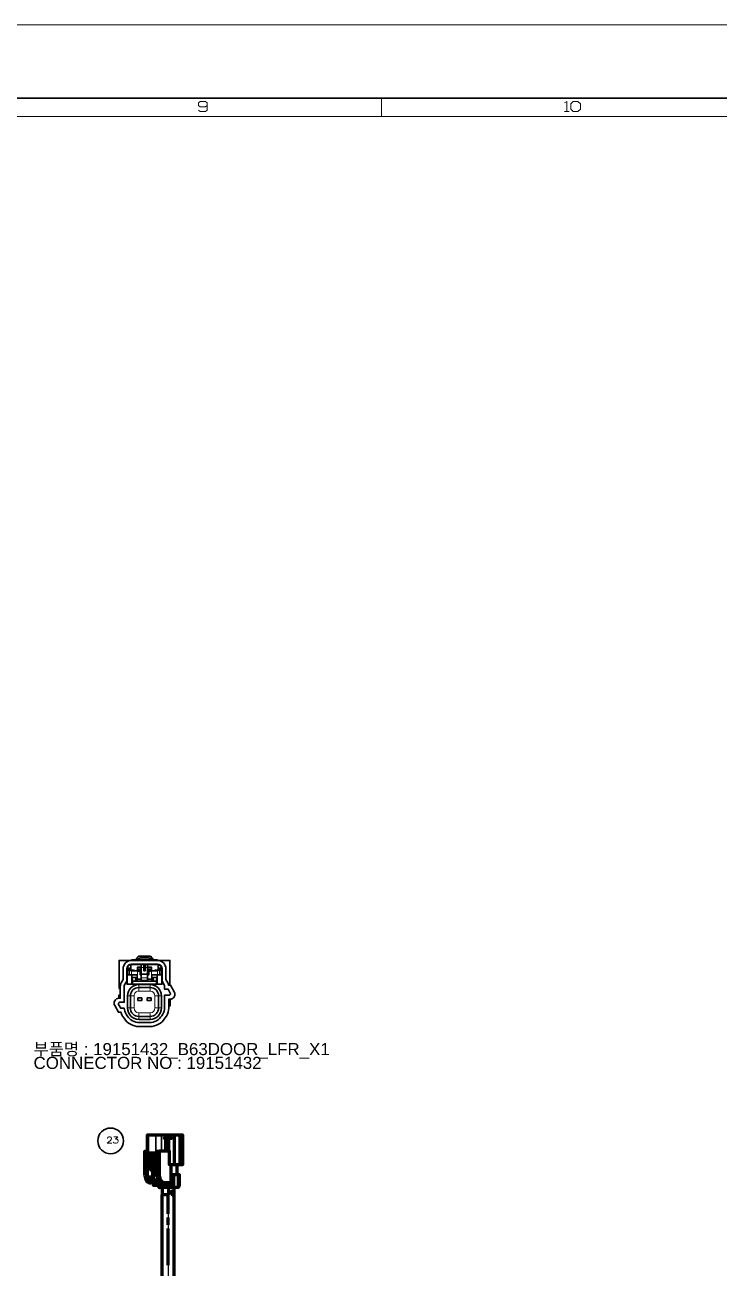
# Model space of a CAD drawing. Header units: millimetres. Extents: x 0 to 174, y 0 to 33.
# Drawn here: x 32.39 to 39.85, y 19.75 to 33.11 of the extents above; entities that cross this region are included whole.
import ezdxf

# ---------------------------------------------------------------- set-up
doc = ezdxf.new("R2010")
doc.units = ezdxf.units.MM
doc.layers.add('CAPTION_LLM_TEXT', color=7, linetype='Continuous')
doc.layers.add('GREEN_CENTERLINE_CONFIRMED', color=7, linetype='Continuous')
doc.layers.add('PDF_Geomertry', color=7, linetype='Continuous', true_color=0x405f80)
doc.styles.get("Standard").update_dxf_attribs({"font": 'arial.ttf'})

# ---------------------------------------------------------------- blocks, each defined once
blk = doc.blocks.new('SYM_23_019')
at = {"layer": 'PDF_Geomertry', "lineweight": 70}
for points in [[(-0.164, 0.11), (-0.164, 0.285), (-0.156, 0.285), (-0.077, 0.285), (-0.014, 0.285), (0.033, 0.285), (0.052, 0.285), (0.071, 0.285), (0.124, 0.285), (0.128, 0.285), (0.174, 0.285), (0.192, 0.285), (0.196, 0.285), (0.202, 0.285), (0.209, 0.285), (0.209, -0.037), (0.202, -0.037), (0.196, -0.037), (0.192, -0.037), (0.174, -0.037), (0.128, -0.037), (0.124, -0.037), (0.085, -0.037), (0.085, -0.232), (0.026, -0.232), (0.014, -0.232, -0.313864), (-0.046, -0.185), (-0.053, -0.178), (-0.061, -0.171), (-0.062, -0.162), (-0.062, -0.153), (-0.062, 0.089), (-0.171, 0.089), (-0.171, -0.153), (-0.17, -0.162), (-0.169, -0.171)], [(-0.064, -0.061), (-0.072, -0.059), (-0.085, -0.055, 0.199822), (-0.155, -0.055), (-0.157, -0.056), (-0.159, -0.058), (-0.16, -0.059), (-0.16, -0.06), (-0.159, -0.061), (-0.157, -0.062), (-0.152, -0.063), (-0.147, -0.064), (-0.142, -0.064), (-0.143, -0.064), (-0.145, -0.065)], [(-0.117, -0.232, -0.316171), (-0.176, -0.185), (-0.14, -0.185), (-0.14, -0.198), (-0.128, -0.198), (-0.128, -0.171)]]:
    blk.add_lwpolyline(points, format="xyb", dxfattribs=at)
at = {"layer": 'PDF_Geomertry', "lineweight": 35}
for points in [[(-0.156, 0.285), (-0.156, 0.11)], [(-0.077, 0.285), (-0.077, 0.11)], [(-0.014, 0.285), (-0.014, 0.11)], [(0.052, 0.285), (0.052, 0.11)], [(0.071, 0.285), (0.071, 0.11)], [(0.128, -0.037), (0.128, 0.285)], [(0.174, -0.037), (0.174, 0.285)], [(0.196, 0.285), (0.196, -0.037)], [(0.202, 0.285), (0.202, -0.037)], [(-0.155, -0.055), (-0.155, 0.077)], [(-0.139, 0.052), (-0.139, 0.062)], [(-0.139, 0.033), (-0.139, 0.043)], [(-0.139, 0.013), (-0.139, 0.023)], [(-0.117, 0.052), (-0.117, 0.062)], [(-0.117, 0.033), (-0.117, 0.043)], [(-0.117, 0.013), (-0.117, 0.023)], [(-0.085, -0.055), (-0.085, 0.077)], [(-0.096, -0.064), (-0.107, -0.064)], [(-0.084, -0.089), (-0.096, -0.089)], [(-0.062, -0.089), (-0.064, -0.089)], [(-0.194, -0.153), (-0.171, -0.153)], [(-0.062, -0.153), (-0.039, -0.153)], [(-0.052, -0.257), (-0.034, -0.257), (-0.034, -0.256)], [(-0.012, -0.256), (-0.012, -0.257), (-0.034, -0.257), (-0.034, -0.261), (-0.032, -0.266), (-0.031, -0.27), (-0.028, -0.274), (-0.025, -0.276), (-0.022, -0.279), (-0.018, -0.28), (-0.015, -0.28)], [(0.105, -0.257), (-0.012, -0.257), (-0.011, -0.261), (-0.01, -0.266), (-0.008, -0.27), (-0.006, -0.274), (-0.003, -0.276), (0, -0.279), (0.004, -0.28), (0.008, -0.28)], [(0.175, -0.257), (0.163, -0.257)]]:
    blk.add_lwpolyline(points, dxfattribs=at)
at = {"layer": 'PDF_Geomertry', "lineweight": 70}
for points in [[(0.033, 0.11), (0.033, 0.285)], [(0.124, -0.037), (0.124, 0.285)], [(0.192, -0.037), (0.192, 0.285)], [(-0.194, -0.153), (-0.194, 0.11), (-0.156, 0.11)], [(-0.062, 0.077), (-0.085, 0.077), (-0.155, 0.077), (-0.16, 0.077), (-0.16, -0.059)], [(-0.118, -0.033), (-0.105, -0.034), (-0.092, -0.035), (-0.092, 0.002), (-0.118, 0.002), (-0.154, 0.002), (-0.154, -0.033), (-0.151, -0.034), (-0.148, -0.035), (-0.138, -0.033), (-0.128, -0.032)], [(-0.118, 0.002), (-0.118, -0.033), (-0.127, -0.032), (-0.135, -0.031), (-0.144, -0.032), (-0.153, -0.033), (-0.154, -0.033)], [(-0.137, 0.077), (-0.13, 0.085), (-0.117, 0.085), (-0.117, 0.077)], [(-0.124, 0.077), (-0.117, 0.085)], [(-0.107, 0.077), (-0.105, 0.077), (-0.103, 0.078)], [(-0.1, 0.089), (-0.103, 0.077)], [(-0.095, 0.089), (-0.099, 0.077)], [(-0.095, 0.077), (-0.092, 0.077), (-0.09, 0.079), (-0.087, 0.081), (-0.085, 0.083), (-0.083, 0.089)], [(-0.088, 0.077), (-0.085, 0.077), (-0.082, 0.079), (-0.08, 0.081), (-0.078, 0.083), (-0.076, 0.089)], [(-0.077, 0.11), (-0.039, 0.11), (-0.039, -0.153)], [(0.085, -0.037), (0.072, -0.037), (0.072, 0.11), (-0.039, 0.11)], [(-0.145, -0.064), (-0.145, -0.065), (-0.13, -0.065), (-0.124, -0.061), (-0.117, -0.058)], [(-0.107, -0.048), (-0.124, -0.052), (-0.14, -0.058), (-0.14, -0.058), (-0.117, -0.058), (-0.117, -0.05)], [(-0.096, -0.092), (-0.099, -0.094), (-0.103, -0.094), (-0.125, -0.094), (-0.128, -0.094), (-0.128, -0.074), (-0.128, -0.053)], [(-0.128, -0.198), (-0.107, -0.198), (-0.107, -0.094)], [(-0.107, -0.034), (-0.107, -0.049), (-0.107, -0.064), (-0.108, -0.07), (-0.109, -0.078), (-0.112, -0.085), (-0.115, -0.089), (-0.12, -0.093), (-0.125, -0.094)], [(-0.096, -0.146), (-0.096, -0.089), (-0.096, -0.052)], [(-0.085, -0.055), (-0.084, -0.089), (-0.064, -0.089), (-0.064, -0.061)], [(-0.071, -0.059), (-0.071, -0.089)], [(0.154, -0.142), (0.154, -0.037)], [(-0.14, -0.185), (-0.128, -0.171), (-0.169, -0.171), (-0.173, -0.178), (-0.176, -0.185)], [(-0.079, -0.232), (-0.117, -0.232), (-0.129, -0.232)], [(-0.057, -0.175), (-0.057, -0.202), (-0.066, -0.202), (-0.109, -0.202), (-0.109, -0.227), (-0.066, -0.227), (-0.066, -0.202)], [(-0.003, -0.23), (-0.003, -0.232), (-0.027, -0.232), (-0.103, -0.232), (-0.103, -0.256), (-0.027, -0.256), (-0.027, -0.232)], [(-0.1, -0.202), (-0.1, -0.146), (-0.062, -0.146)], [(-0.079, -0.227), (-0.079, -0.232)], [(-0.067, -0.227), (-0.067, -0.232)], [(-0.02, -0.221), (-0.021, -0.227), (-0.066, -0.227)], [(-0.052, -0.256), (-0.052, -0.257), (-0.05, -0.266), (-0.045, -0.274), (-0.036, -0.279), (-0.028, -0.28)], [(-0.051, -0.232), (-0.051, -0.227)], [(0.163, -0.142), (0.163, -0.28), (0.116, -0.28), (0.091, -0.28), (0.008, -0.28), (-0.015, -0.28), (-0.028, -0.28), (-0.04, -0.28), (-0.04, -0.277)], [(0.025, -0.232), (0.025, -0.256), (-0.027, -0.256)], [(-0.014, -0.224), (-0.015, -0.232)], [(0.084, -0.142), (0.105, -0.142), (0.116, -0.142), (0.163, -0.142), (0.175, -0.142), (0.175, -0.257), (0.174, -0.262), (0.17, -0.271), (0.163, -0.277)], [(0.105, -0.142), (0.105, -0.257), (0.104, -0.266), (0.1, -0.274), (0.096, -0.279), (0.093, -0.28), (0.091, -0.28)], [(0.116, -0.28), (0.116, -0.142)]]:
    blk.add_lwpolyline(points, dxfattribs=at)
at = {"layer": 'PDF_Geomertry', "color": 60, "lineweight": 70}
for points in [[(0.046, 0.25), (0.068, 0.25), (0.036, 0.25), (0.013, 0.25)], [(0.042, 0.25), (0.064, 0.25), (0.096, 0.25), (0.074, 0.25)]]:
    blk.add_lwpolyline(points, close=True, dxfattribs=at)
at = {"layer": 'PDF_Geomertry', "lineweight": 70}
for points in [[(-0.096, 0.052), (-0.096, 0.062), (-0.117, 0.062), (-0.139, 0.062), (-0.144, 0.062), (-0.144, 0.052), (-0.139, 0.052), (-0.117, 0.052)], [(-0.096, 0.033), (-0.096, 0.043), (-0.117, 0.043), (-0.139, 0.043), (-0.144, 0.043), (-0.144, 0.033), (-0.139, 0.033), (-0.117, 0.033)], [(-0.096, 0.013), (-0.096, 0.023), (-0.117, 0.023), (-0.139, 0.023), (-0.144, 0.023), (-0.144, 0.013), (-0.139, 0.013), (-0.117, 0.013)]]:
    blk.add_lwpolyline(points, close=True, dxfattribs=at)
for centre, major_axis, ratio, start_param, end_param in [((-0.129, -0.154), (-0.0011, 0.0782), 0.827389, 1.552839, 3.126973), ((0.026, -0.153), (0, 0.0785), 0.829107, 1.568452, 3.138356)]:
    blk.add_ellipse(centre, major_axis=major_axis, ratio=ratio, start_param=start_param, end_param=end_param, dxfattribs=at)
blk = doc.blocks.new('SYM_19151432_054')
at = {"layer": 'PDF_Geomertry', "color": 7, "lineweight": 35}
for points in [[(-0.253, 0.047), (-0.252, 0.056), (-0.25, 0.066), (-0.247, 0.075), (-0.243, 0.084), (-0.223, 0.118), (-0.223, 0.232, -0.414581), (-0.133, 0.323), (0.147, 0.323, -0.413044), (0.237, 0.232), (0.237, 0.118), (0.257, 0.084), (0.257, 0.084), (0.261, 0.075), (0.264, 0.066), (0.266, 0.056), (0.287, 0.056), (0.327, -0.014, -0.577613), (0.281, -0.094), (0.267, -0.094), (0.267, -0.19, -0.143915), (0.242, -0.275), (0.227, -0.298, -0.254538), (0.065, -0.387), (-0.051, -0.387, -0.254285), (-0.213, -0.298), (-0.228, -0.275), (-0.232, -0.269), (-0.236, -0.261), (-0.24, -0.252), (-0.244, -0.243), (-0.247, -0.233), (-0.273, -0.233), (-0.313, -0.163, -0.577634), (-0.267, -0.084), (-0.253, -0.084)], [(0.19, -0.188), (0.19, -0.058, 0.414083), (0.068, 0.064), (-0.054, 0.064, 0.414374), (-0.176, -0.058), (-0.176, -0.188, 0.413287), (-0.054, -0.31), (0.068, -0.31, 0.414117)], [(-0.145, -0.058), (-0.145, -0.188, 0.414581), (-0.054, -0.279), (0.068, -0.279, 0.414581), (0.158, -0.188), (0.158, -0.058, 0.414504), (0.068, 0.032), (-0.054, 0.032, 0.414581)]]:
    blk.add_lwpolyline(points, format="xyb", close=True, dxfattribs=at)
for points in [[(-0.253, 0.014), (-0.267, 0.023), (-0.267, 0.054), (-0.267, 0.323), (-0.133, 0.323)], [(0.159, 0.323), (0.15, 0.327), (0.141, 0.329), (0.131, 0.33), (0.13, 0.33), (-0.116, 0.33), (-0.126, 0.33), (-0.135, 0.327), (-0.144, 0.323), (-0.146, 0.323)], [(-0.14, 0.24), (-0.14, 0.279), (-0.027, 0.279), (-0.027, 0.276), (-0.027, 0.247), (-0.027, 0.175), (-0.027, 0.135), (-0.027, 0.106), (0.04, 0.106), (0.04, 0.135), (0.04, 0.175)], [(0.105, 0.33), (0.07, 0.37), (-0.056, 0.37), (-0.092, 0.33)], [(-0.077, 0.33), (-0.076, 0.331), (-0.069, 0.338), (-0.061, 0.343), (-0.052, 0.347), (-0.042, 0.349), (-0.032, 0.35), (0.046, 0.35), (0.047, 0.35), (0.057, 0.349), (0.066, 0.347), (0.075, 0.343), (0.083, 0.337), (0.09, 0.33)], [(0.189, 0.255), (0.189, 0.24), (0.153, 0.24), (0.153, 0.279), (0.04, 0.279), (0.04, 0.276), (0.04, 0.247), (0.04, 0.175), (-0.027, 0.175)], [(0.015, 0.28), (0.015, 0.212), (-0.001, 0.212), (-0.001, 0.28)], [(0.28, 0.056), (0.28, 0.323), (0.147, 0.323)], [(-0.181, 0.224), (-0.14, 0.224), (-0.14, 0.24), (-0.175, 0.24), (-0.175, 0.255)], [(-0.109, 0.22), (-0.119, 0.22), (-0.129, 0.22), (-0.137, 0.22), (-0.181, 0.22)], [(-0.18, 0.22), (-0.18, 0.067)], [(-0.072, 0.122), (-0.072, 0.168), (-0.134, 0.168), (-0.157, 0.168), (-0.18, 0.168)], [(-0.109, 0.22), (-0.107, 0.219), (-0.104, 0.217), (-0.099, 0.211), (-0.072, 0.211), (-0.071, 0.217), (-0.07, 0.22), (-0.07, 0.22), (-0.029, 0.22), (-0.03, 0.22), (-0.031, 0.22), (-0.034, 0.217), (-0.039, 0.209), (-0.039, 0.208), (-0.068, 0.208), (-0.122, 0.21), (-0.132, 0.21), (-0.133, 0.21), (-0.134, 0.211), (-0.142, 0.215), (-0.152, 0.219), (-0.157, 0.22)], [(-0.129, 0.071), (-0.129, 0.168)], [(-0.128, 0.168), (-0.128, 0.139), (-0.125, 0.139), (-0.087, 0.139), (-0.086, 0.139), (-0.086, 0.099)], [(-0.121, 0.099), (-0.122, 0.099), (-0.125, 0.139)], [(-0.089, 0.099), (-0.087, 0.139)], [(-0.027, 0.23), (-0.069, 0.23), (-0.069, 0.22)], [(-0.068, 0.23), (-0.068, 0.252), (-0.027, 0.252)], [(-0.039, 0.208), (-0.039, 0.168), (-0.033, 0.172), (-0.033, 0.184), (-0.029, 0.187), (-0.029, 0.22), (-0.027, 0.22)], [(-0.027, 0.168), (-0.039, 0.168)], [(-0.027, 0.169), (-0.028, 0.169), (-0.033, 0.172)], [(-0.027, 0.187), (-0.029, 0.187)], [(0.04, 0.252), (0.082, 0.252), (0.082, 0.23)], [(0.04, 0.23), (0.083, 0.23), (0.083, 0.22)], [(0.123, 0.22), (0.12, 0.219), (0.118, 0.217), (0.113, 0.211), (0.086, 0.211), (0.085, 0.213), (0.085, 0.213), (0.084, 0.218), (0.084, 0.22), (0.083, 0.22), (0.042, 0.22), (0.04, 0.22)], [(0.04, 0.187), (0.042, 0.187), (0.042, 0.22), (0.045, 0.22), (0.048, 0.217), (0.053, 0.209), (0.053, 0.208), (0.053, 0.168)], [(0.04, 0.169), (0.042, 0.169), (0.047, 0.172), (0.053, 0.168), (0.04, 0.168)], [(0.04, 0.114), (0.041, 0.114), (0.041, 0.102), (0.086, 0.102), (0.086, 0.122), (0.086, 0.168), (0.148, 0.168), (0.171, 0.168)], [(0.042, 0.187), (0.047, 0.184), (0.047, 0.172)], [(0.171, 0.22), (0.161, 0.218), (0.153, 0.214), (0.148, 0.211), (0.147, 0.21), (0.146, 0.21), (0.136, 0.21), (0.082, 0.208), (0.053, 0.208)], [(0.1, 0.099), (0.1, 0.139), (0.101, 0.139)], [(0.103, 0.099), (0.101, 0.139), (0.139, 0.139), (0.136, 0.099), (0.135, 0.099)], [(0.195, 0.22), (0.151, 0.22), (0.141, 0.22), (0.131, 0.22), (0.123, 0.22)], [(0.142, 0.168), (0.142, 0.139), (0.139, 0.139)], [(0.142, 0.071), (0.142, 0.168)], [(0.195, 0.224), (0.153, 0.224), (0.153, 0.24)], [(0.194, 0.168), (0.171, 0.168), (0.171, 0.22), (0.194, 0.22), (0.194, 0.22)], [(-0.267, 0.054), (-0.253, 0.054)], [(-0.125, 0.067), (-0.125, 0.074), (-0.133, 0.069), (-0.137, 0.067)], [(0.135, 0.067), (0.135, 0.099), (-0.121, 0.099), (-0.121, 0.067)], [(-0.027, 0.114), (-0.027, 0.114), (-0.028, 0.102), (-0.072, 0.102), (-0.072, 0.122), (-0.068, 0.122), (-0.027, 0.122)], [(0.04, 0.122), (0.082, 0.122), (0.086, 0.122)], [(0.151, 0.067), (0.142, 0.071), (0.138, 0.074), (0.138, 0.067)], [(-0.253, -0.052), (-0.269, -0.052), (-0.269, -0.084)], [(0.267, -0.166), (0.282, -0.166), (0.282, -0.094)]]:
    blk.add_lwpolyline(points, dxfattribs=at)
for points in [[(-0.157, 0.168), (-0.157, 0.22), (-0.18, 0.22), (-0.18, 0.22), (-0.181, 0.216), (-0.181, 0.232, -0.415447), (-0.133, 0.28), (0.147, 0.28, -0.412705), (0.195, 0.232), (0.195, 0.216), (0.194, 0.22), (0.194, 0.067), (0.194, 0.106), (0.197, 0.101), (0.197, 0.232, 0.413084), (0.147, 0.282), (-0.133, 0.282, 0.411118), (-0.183, 0.232), (-0.183, 0.101), (-0.18, 0.106), (-0.18, 0.067), (0.194, 0.067)], [(-0.183, 0.101), (-0.21, 0.055), (-0.21, -0.127), (-0.257, -0.127), (-0.266, -0.13), (-0.272, -0.137), (-0.272, -0.147), (-0.271, -0.151), (-0.248, -0.19), (-0.21, -0.19, 0.139174), (-0.19, -0.255)], [(0.197, 0.101), (0.223, 0.055), (0.223, 0.013), (0.262, 0.013), (0.284, -0.027), (0.286, -0.031), (0.286, -0.04), (0.28, -0.047), (0.271, -0.05), (0.223, -0.05), (0.223, -0.187, -0.147153), (0.204, -0.255), (0.192, -0.272, -0.254757), (0.062, -0.344), (-0.048, -0.344, -0.255594), (-0.179, -0.272), (-0.19, -0.255)]]:
    blk.add_lwpolyline(points, format="xyb", dxfattribs=at)
at = {"layer": 'PDF_Geomertry', "color": 7, "lineweight": 13}
for points in [[(-0.133, 0.28), (-0.133, 0.282)], [(-0.001, 0.276), (-0.027, 0.276)], [(0.04, 0.276), (0.015, 0.276)], [(0.147, 0.28), (0.147, 0.282)], [(-0.181, 0.232), (-0.183, 0.232)], [(-0.134, 0.168), (-0.134, 0.211)], [(-0.068, 0.208), (-0.068, 0.122)], [(-0.001, 0.247), (-0.027, 0.247)], [(-0.027, 0.135), (0.04, 0.135)], [(0.04, 0.247), (0.015, 0.247)], [(0.082, 0.122), (0.082, 0.208)], [(0.148, 0.168), (0.148, 0.211)], [(0.195, 0.232), (0.197, 0.232)], [(-0.054, -0.007), (-0.054, 0.032), (-0.054, 0.064)], [(0.068, -0.007), (0.068, 0.032), (0.068, 0.064)], [(-0.176, -0.188), (-0.145, -0.188), (-0.105, -0.188), (-0.105, -0.058), (-0.145, -0.058), (-0.176, -0.058)], [(0.119, -0.058), (0.158, -0.058), (0.19, -0.058)], [(0.068, -0.239), (0.068, -0.279), (0.068, -0.31)], [(0.119, -0.188), (0.158, -0.188), (0.19, -0.188)]]:
    blk.add_lwpolyline(points, dxfattribs=at)
for points in [[(-0.054, -0.239), (0.068, -0.239, 0.411379), (0.119, -0.188), (0.119, -0.058, 0.414112), (0.068, -0.007), (-0.054, -0.007, 0.416814), (-0.105, -0.058)], [(-0.105, -0.188, 0.414112), (-0.054, -0.239), (-0.054, -0.279), (-0.054, -0.31)]]:
    blk.add_lwpolyline(points, format="xyb", dxfattribs=at)
at = {"layer": 'PDF_Geomertry', "color": 7, "lineweight": 35}
for points in [[(-0.022, -0.079), (-0.022, -0.108), (-0.064, -0.108), (-0.064, -0.079)], [(0.078, -0.079), (0.078, -0.108), (0.036, -0.108), (0.036, -0.079)]]:
    blk.add_lwpolyline(points, close=True, dxfattribs=at)

msp = doc.modelspace()

# ---------------------------------------------------------------- linework, layer by layer
at = {"layer": 'GREEN_CENTERLINE_CONFIRMED'}
msp.add_lwpolyline([(33.925, 20.536), (33.925, 8.918)], dxfattribs=at)
at = {"layer": 'PDF_Geomertry', "color": 7, "lineweight": 13}
for points in [[(0, 33.111), (173.622, 33.111)], [(34.345, 32.246), (34.328, 32.229), (34.269, 32.229), (34.252, 32.246), (34.252, 32.272), (34.269, 32.288), (34.328, 32.288), (34.345, 32.272), (34.345, 32.196), (34.328, 32.179), (34.269, 32.179), (34.252, 32.196)], [(36.22, 32.127), (36.22, 32.324)], [(38.189, 32.272), (38.214, 32.288), (38.214, 32.179)], [(38.189, 32.179), (38.24, 32.179)]]:
    msp.add_lwpolyline(points, dxfattribs=at)
at = {"layer": 'PDF_Geomertry', "color": 7, "lineweight": 35}
msp.add_lwpolyline([(0.787, 0.788), (0.787, 32.324), (172.835, 32.324), (172.835, 0.788)], close=True, dxfattribs=at)
at = {"layer": 'PDF_Geomertry', "color": 7, "lineweight": 13}
for points in [[(38.283, 32.288), (38.333, 32.288), (38.359, 32.263), (38.359, 32.204), (38.333, 32.179), (38.283, 32.179), (38.257, 32.204), (38.257, 32.263), (38.283, 32.288)], [(0.984, 0.985), (0.984, 32.127), (172.638, 32.127), (172.638, 0.985)]]:
    msp.add_lwpolyline(points, close=True, dxfattribs=at)
at = {"layer": 'PDF_Geomertry', "color": 18, "lineweight": 13, "true_color": 0x260000}
for points in [[(33.322, 21.09), (33.269, 21.09), (33.307, 21.121), (33.314, 21.13), (33.318, 21.137), (33.318, 21.143), (33.314, 21.151), (33.311, 21.155), (33.303, 21.159), (33.29, 21.159), (33.282, 21.155), (33.279, 21.152), (33.274, 21.145), (33.274, 21.142)], [(33.335, 21.102), (33.339, 21.097), (33.342, 21.093), (33.354, 21.09), (33.367, 21.09), (33.38, 21.093), (33.387, 21.1), (33.39, 21.11), (33.39, 21.117), (33.387, 21.127), (33.383, 21.13), (33.377, 21.133), (33.361, 21.133), (33.384, 21.159), (33.343, 21.159)]]:
    msp.add_lwpolyline(points, dxfattribs=at)
at = {"layer": 'PDF_Geomertry', "lineweight": 70}
for points in [[(33.861, 20.615), (33.861, 20.537)], [(33.975, 20.561), (33.968, 20.537), (33.985, 20.537), (33.99, 20.537), (33.99, 20.615)], [(33.86, 20.537), (33.86, 16.876)], [(33.938, 20.537), (33.922, 20.537), (33.866, 20.537)], [(33.961, 20.571), (33.961, 20.561), (33.975, 20.561), (33.975, 20.571), (33.961, 20.571), (33.955, 20.571), (33.955, 20.54)], [(33.99, 16.876), (33.99, 20.537), (33.99, 20.537), (33.99, 20.537), (33.99, 20.537)]]:
    msp.add_lwpolyline(points, dxfattribs=at)
at = {"layer": 'PDF_Geomertry', "lineweight": 35}
for points in [[(33.863, 20.538), (33.863, 20.615)], [(33.922, 20.537), (33.922, 20.615)], [(33.938, 20.537), (33.938, 20.615)], [(33.985, 20.537), (33.985, 20.615)]]:
    msp.add_lwpolyline(points, dxfattribs=at)
at = {"layer": 'PDF_Geomertry', "color": 18, "lineweight": 35, "true_color": 0x260000}
for points in [[(33.925, 20.331), (33.925, 20.672)], [(33.925, 20.213), (33.925, 20.292)], [(33.925, 19.78), (33.925, 20.174)]]:
    msp.add_lwpolyline(points, dxfattribs=at)
at = {"layer": 'PDF_Geomertry', "color": 3, "lineweight": 70}
for points in [[(33.925, 20.331), (33.925, 20.537)], [(33.925, 20.213), (33.925, 20.292)], [(33.925, 19.78), (33.925, 20.174)]]:
    msp.add_lwpolyline(points, dxfattribs=at)
at = {"layer": 'PDF_Geomertry', "color": 18, "lineweight": 35, "true_color": 0x260000}
msp.add_circle((33.308, 21.116), 0.138, dxfattribs=at)

# ---------------------------------------------------------------- block references
for name, p in [('SYM_19151432_054', (33.665, 22.732)), ('SYM_23_019', (33.87, 20.895))]:
    msp.add_blockref(name, p)

# ---------------------------------------------------------------- texts
at = {"layer": 'CAPTION_LLM_TEXT', "char_height": 0.13, "attachment_point": 1}
for s, insert, width in [('부품명 : 19151432_B63DOOR_LFR_X1', (32.479, 22.167), 3.27694), ('CONNECTOR NO : 19151432', (32.479, 22.019), 2.47972)]:
    msp.add_mtext(s, dxfattribs=dict(at, insert=insert, width=width))

doc.saveas('drawing.dxf')
